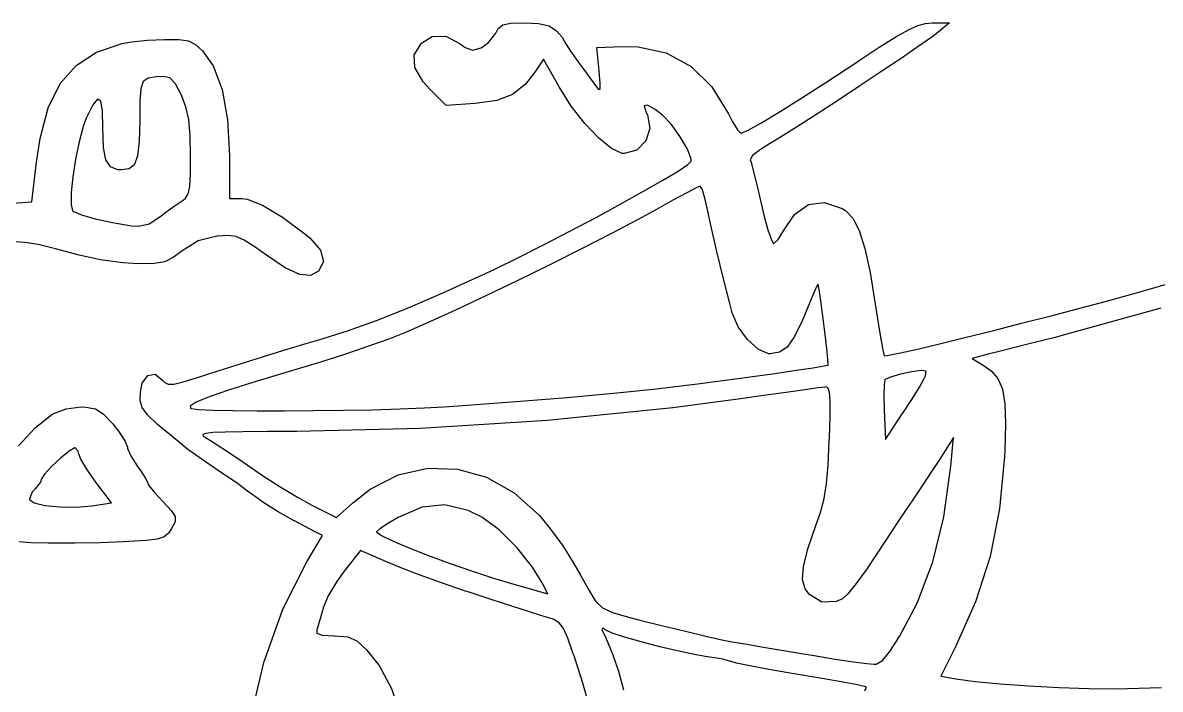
# Model space of a CAD drawing. Extents: x 90 to 106.1, y -100.2 to -89.5.
# Drawn here: x 92.388 to 94.708, y -94.494 to -93.135 of the extents above; entities that cross this region are included whole.
import ezdxf

# ---------------------------------------------------------------- set-up
doc = ezdxf.new("R2010")
doc.units = 0
doc.layers.add('BLACK', color=7, linetype='CONTINUOUS')

msp = doc.modelspace()

# ---------------------------------------------------------------- linework, layer by layer
at = {"layer": 'BLACK', "linetype": 'CONTINUOUS'}
for p, q in [((93.3672, -93.1391), (93.3834, -93.1357)), ((93.3834, -93.1357), (93.4113, -93.135)), ((93.4113, -93.135), (93.4399, -93.1362)), ((93.4399, -93.1362), (93.4616, -93.1413)), ((94.2138, -93.1405), (94.2294, -93.1362)), ((94.2294, -93.1362), (94.2438, -93.135)), ((94.2438, -93.135), (94.2779, -93.135)), ((94.2779, -93.135), (94.2544, -93.1547)), ((93.3384, -93.1755), (93.3531, -93.156)), ((93.3531, -93.156), (93.358, -93.1468)), ((93.358, -93.1468), (93.3672, -93.1391)), ((93.4616, -93.1413), (93.4767, -93.1517)), ((93.4767, -93.1517), (93.4881, -93.1643)), ((94.1691, -93.1637), (94.1945, -93.1492)), ((94.1945, -93.1492), (94.2138, -93.1405)), ((94.2544, -93.1547), (94.242, -93.1641)), ((92.5388, -93.1951), (92.5911, -93.1774)), ((92.5911, -93.1774), (92.6101, -93.1741)), ((92.6101, -93.1741), (92.6428, -93.1708)), ((92.6428, -93.1708), (92.6772, -93.1692)), ((92.6772, -93.1692), (92.7063, -93.1693)), ((92.7063, -93.1693), (92.7264, -93.1721)), ((92.7264, -93.1721), (92.7407, -93.1792)), ((92.7407, -93.1792), (92.7548, -93.1923)), ((93.1868, -93.2003), (93.2017, -93.1767)), ((93.2017, -93.1767), (93.2233, -93.163)), ((93.2233, -93.163), (93.251, -93.1625)), ((93.251, -93.1625), (93.2803, -93.1777)), ((93.2803, -93.1777), (93.2907, -93.1853)), ((93.3232, -93.1862), (93.3384, -93.1755)), ((93.4881, -93.1643), (93.4933, -93.173)), ((93.4933, -93.173), (93.4955, -93.1778)), ((93.4955, -93.1778), (93.5054, -93.1929)), ((93.5589, -93.1858), (93.6115, -93.1833)), ((93.6115, -93.1833), (93.6431, -93.1838)), ((93.6431, -93.1838), (93.7005, -93.1964)), ((94.1351, -93.1851), (94.1691, -93.1637)), ((94.2163, -93.1823), (94.1815, -93.2062)), ((94.242, -93.1641), (94.2163, -93.1823)), ((92.4969, -93.2219), (92.5388, -93.1951)), ((92.7548, -93.1923), (92.7763, -93.2228)), ((93.1878, -93.2263), (93.1868, -93.2003)), ((93.2907, -93.1853), (93.3063, -93.1908)), ((93.3063, -93.1908), (93.3232, -93.1862)), ((93.5054, -93.1929), (93.5204, -93.2138)), ((93.5638, -93.2333), (93.5589, -93.1858)), ((93.7005, -93.1964), (93.7511, -93.2239)), ((94.09, -93.2148), (94.1351, -93.1851)), ((94.1815, -93.2062), (94.1404, -93.234)), ((92.4644, -93.2592), (92.4969, -93.2219)), ((92.7763, -93.2228), (92.7948, -93.2714)), ((93.2047, -93.2553), (93.1878, -93.2263)), ((93.4505, -93.2093), (93.4323, -93.236)), ((93.4821, -93.2659), (93.4505, -93.2093)), ((93.5204, -93.2138), (93.5306, -93.2274)), ((93.5306, -93.2274), (93.5471, -93.2499)), ((93.7511, -93.2239), (93.7938, -93.2654)), ((94.028, -93.2558), (94.0869, -93.2169)), ((94.0869, -93.2169), (94.09, -93.2148)), ((92.6443, -93.2479), (92.6341, -93.2551)), ((92.6611, -93.2451), (92.6443, -93.2479)), ((92.6749, -93.2443), (92.6611, -93.2451)), ((92.6883, -93.2472), (92.6749, -93.2443)), ((92.6999, -93.2597), (92.6883, -93.2472)), ((93.4323, -93.236), (93.4133, -93.2604)), ((93.5471, -93.2499), (93.5581, -93.2654)), ((93.5661, -93.2591), (93.5638, -93.2333)), ((94.1404, -93.234), (94.0955, -93.2639)), ((92.4403, -93.3085), (92.4644, -93.2592)), ((92.6289, -93.2698), (92.6269, -93.2951)), ((92.6341, -93.2551), (92.6289, -93.2698)), ((92.712, -93.2829), (92.6999, -93.2597)), ((92.7948, -93.2714), (92.8061, -93.3331)), ((93.2185, -93.2704), (93.2047, -93.2553)), ((93.2519, -93.3039), (93.2185, -93.2704)), ((93.4133, -93.2604), (93.3873, -93.2815)), ((93.5068, -93.305), (93.4821, -93.2659)), ((93.5581, -93.2654), (93.5618, -93.2702)), ((93.5618, -93.2702), (93.5655, -93.2707)), ((93.5655, -93.2707), (93.5661, -93.2591)), ((93.7938, -93.2654), (93.8276, -93.3204)), ((93.9751, -93.2898), (94.028, -93.2558)), ((94.0955, -93.2639), (94.0497, -93.294)), ((92.541, -93.2908), (92.5313, -93.3025)), ((92.5473, -93.2947), (92.541, -93.2908)), ((92.5507, -93.3147), (92.5473, -93.2947)), ((92.6269, -93.2951), (92.6267, -93.3339)), ((92.7211, -93.3067), (92.712, -93.2829)), ((93.3109, -93.2997), (93.2519, -93.3039)), ((93.3548, -93.2937), (93.3109, -93.2997)), ((93.3873, -93.2815), (93.3548, -93.2937)), ((93.9297, -93.3182), (93.9751, -93.2898)), ((94.0497, -93.294), (94.0057, -93.3227)), ((92.4236, -93.3711), (92.4403, -93.3085)), ((92.5313, -93.3025), (92.5179, -93.3298)), ((92.5517, -93.3495), (92.5507, -93.3147)), ((92.7267, -93.3325), (92.7211, -93.3067)), ((93.5346, -93.3407), (93.5068, -93.305)), ((93.6621, -93.3028), (93.6555, -93.3047)), ((93.6555, -93.3047), (93.6597, -93.3178)), ((93.6597, -93.3178), (93.6621, -93.3228)), ((93.6782, -93.3119), (93.6621, -93.3028)), ((93.6621, -93.3228), (93.6669, -93.3507)), ((93.6931, -93.3235), (93.6782, -93.3119)), ((93.7111, -93.3426), (93.6931, -93.3235)), ((93.8276, -93.3204), (93.8351, -93.3354)), ((93.8933, -93.34), (93.9297, -93.3182)), ((94.0057, -93.3227), (93.9661, -93.3481)), ((92.5179, -93.3298), (92.5117, -93.3468)), ((92.6267, -93.3344), (92.6258, -93.3774)), ((92.6267, -93.3339), (92.6267, -93.3344)), ((92.7296, -93.3653), (92.7267, -93.3325)), ((92.8061, -93.3331), (92.81, -93.4066)), ((93.5629, -93.3705), (93.5346, -93.3407)), ((93.7291, -93.3676), (93.7111, -93.3426)), ((93.8351, -93.3354), (93.8458, -93.3531)), ((93.8674, -93.3542), (93.8933, -93.34)), ((92.5117, -93.3468), (92.5034, -93.3777)), ((92.553, -93.3891), (92.5517, -93.3495)), ((92.7304, -93.4049), (92.7296, -93.3653)), ((93.6669, -93.3507), (93.6589, -93.3761)), ((93.7437, -93.393), (93.7291, -93.3676)), ((93.8458, -93.3531), (93.8526, -93.36)), ((93.8526, -93.36), (93.8535, -93.3599)), ((93.8535, -93.3599), (93.8674, -93.3542)), ((93.9338, -93.3683), (93.9113, -93.3817)), ((93.9661, -93.3481), (93.9338, -93.3683)), ((92.4162, -93.4195), (92.4236, -93.3711)), ((92.5034, -93.3777), (92.4961, -93.4132)), ((92.5577, -93.4147), (92.553, -93.3891)), ((92.6258, -93.3774), (92.6226, -93.4065)), ((93.5892, -93.3916), (93.5629, -93.3705)), ((93.6107, -93.4013), (93.5892, -93.3916)), ((93.6589, -93.3761), (93.6407, -93.3945)), ((93.7513, -93.4133), (93.7437, -93.393)), ((93.9113, -93.3817), (93.8925, -93.3933)), ((92.4961, -93.4132), (92.4906, -93.4491)), ((92.5669, -93.429), (92.5577, -93.4147)), ((92.6226, -93.4065), (92.616, -93.424)), ((92.7302, -93.4435), (92.7304, -93.4049)), ((92.81, -93.4066), (92.81, -93.4933)), ((93.6145, -93.4017), (93.6107, -93.4013)), ((93.6407, -93.3945), (93.6145, -93.4017)), ((93.7517, -93.4171), (93.7513, -93.4133)), ((93.8766, -93.406), (93.8718, -93.4142)), ((93.8718, -93.4142), (93.8735, -93.4196)), ((93.8925, -93.3933), (93.8766, -93.406)), ((92.4065, -93.4999), (92.4162, -93.4195)), ((92.5819, -93.4346), (92.5669, -93.429)), ((92.5892, -93.435), (92.5819, -93.4346)), ((92.6052, -93.4327), (92.5892, -93.435)), ((92.616, -93.424), (92.6052, -93.4327)), ((93.6938, -93.4561), (93.7246, -93.4375)), ((93.7246, -93.4375), (93.7446, -93.4242)), ((93.7446, -93.4242), (93.7517, -93.4171)), ((93.8735, -93.4196), (93.8785, -93.4391)), ((93.8785, -93.4391), (93.8857, -93.4685)), ((92.4906, -93.4491), (92.4872, -93.4814)), ((92.7289, -93.4688), (92.7302, -93.4435)), ((93.6544, -93.4787), (93.6938, -93.4561)), ((92.4872, -93.4814), (92.4868, -93.5058)), ((92.7203, -93.4929), (92.7257, -93.4841)), ((92.7257, -93.4841), (92.7289, -93.4688)), ((93.6082, -93.5044), (93.6544, -93.4787)), ((93.7423, -93.4816), (93.7142, -93.4968)), ((93.7619, -93.4716), (93.7423, -93.4816)), ((93.7698, -93.4683), (93.7619, -93.4716)), ((93.7743, -93.4758), (93.7698, -93.4683)), ((93.7802, -93.4951), (93.7743, -93.4758)), ((93.8857, -93.4685), (93.894, -93.5037)), ((92.3588, -93.5034), (92.4065, -93.4999)), ((92.4868, -93.5058), (92.4899, -93.5183)), ((92.6775, -93.5234), (92.6993, -93.5074)), ((92.6993, -93.5074), (92.7154, -93.4966)), ((92.7154, -93.4966), (92.7203, -93.4929)), ((92.81, -93.4933), (92.8347, -93.4933)), ((92.8347, -93.4933), (92.8458, -93.4946)), ((92.8458, -93.4946), (92.8775, -93.5068)), ((92.8775, -93.5068), (92.918, -93.5313)), ((93.5574, -93.5319), (93.6082, -93.5044)), ((93.7142, -93.4968), (93.6808, -93.5155)), ((93.785, -93.5162), (93.7802, -93.4951)), ((93.894, -93.5037), (93.8997, -93.5272)), ((93.9622, -93.526), (93.9904, -93.5058)), ((93.9904, -93.5058), (94.0227, -93.5018)), ((94.0227, -93.5018), (94.0593, -93.5138)), ((92.4899, -93.5183), (92.4916, -93.5196)), ((92.4916, -93.5196), (92.5081, -93.5267)), ((92.5081, -93.5267), (92.5361, -93.5346)), ((92.6459, -93.5449), (92.6696, -93.5294)), ((92.6696, -93.5294), (92.6775, -93.5234)), ((92.918, -93.5313), (92.9664, -93.5676)), ((93.5041, -93.5601), (93.5574, -93.5319)), ((93.6808, -93.5155), (93.6418, -93.5369)), ((93.793, -93.5536), (93.785, -93.5162)), ((93.8997, -93.5272), (93.9079, -93.557)), ((93.9394, -93.5596), (93.9622, -93.526)), ((94.0593, -93.5138), (94.0659, -93.5178)), ((94.0659, -93.5178), (94.0809, -93.5337)), ((92.5361, -93.5346), (92.5715, -93.5424)), ((92.5715, -93.5424), (92.6101, -93.5489)), ((92.6101, -93.5489), (92.6249, -93.5499)), ((92.6249, -93.5499), (92.6459, -93.5449)), ((93.6418, -93.5369), (93.589, -93.5647)), ((93.804, -93.6015), (93.793, -93.5536)), ((94.0809, -93.5337), (94.0939, -93.5589)), ((92.7838, -93.5703), (92.7462, -93.5795)), ((92.7858, -93.5701), (92.7838, -93.5703)), ((92.8065, -93.5689), (92.7858, -93.5701)), ((92.8231, -93.571), (92.8065, -93.5689)), ((92.8401, -93.5783), (92.8231, -93.571)), ((92.8623, -93.5926), (92.8401, -93.5783)), ((92.9664, -93.5676), (92.9734, -93.5736)), ((92.9734, -93.5736), (92.9955, -93.599)), ((93.4502, -93.5879), (93.5041, -93.5601)), ((93.589, -93.5647), (93.5289, -93.5954)), ((93.9079, -93.557), (93.9149, -93.5774)), ((93.9149, -93.5774), (93.9195, -93.585)), ((93.9202, -93.5849), (93.9288, -93.5767)), ((93.9288, -93.5767), (93.9394, -93.5596)), ((94.0939, -93.5589), (94.1054, -93.5952)), ((92.3927, -93.5828), (92.3718, -93.582)), ((92.4194, -93.5874), (92.3927, -93.5828)), ((92.4553, -93.596), (92.4194, -93.5874)), ((92.5036, -93.6089), (92.4553, -93.596)), ((92.7131, -93.6004), (92.6952, -93.6139)), ((92.7462, -93.5795), (92.7131, -93.6004)), ((92.8851, -93.6089), (92.8623, -93.5926)), ((92.9955, -93.599), (93.0016, -93.6219)), ((93.398, -93.6142), (93.4502, -93.5879)), ((93.5289, -93.5954), (93.4643, -93.6277)), ((93.8168, -93.6546), (93.804, -93.6015)), ((93.9195, -93.585), (93.9202, -93.5849)), ((94.1054, -93.5952), (94.1162, -93.6446)), ((92.5468, -93.6185), (92.5036, -93.6089)), ((92.5924, -93.6248), (92.5468, -93.6185)), ((92.6246, -93.6267), (92.5924, -93.6248)), ((92.6779, -93.6222), (92.6564, -93.6259)), ((92.6952, -93.6139), (92.6779, -93.6222)), ((92.9237, -93.6347), (92.8851, -93.6089)), ((93.0016, -93.6219), (92.9917, -93.6417)), ((93.3493, -93.6379), (93.398, -93.6142)), ((92.6564, -93.6259), (92.6246, -93.6267)), ((92.9531, -93.6484), (92.9237, -93.6347)), ((92.9916, -93.6418), (92.9752, -93.6505)), ((92.9917, -93.6417), (92.9916, -93.6418)), ((93.3255, -93.6491), (93.3493, -93.6379)), ((93.4643, -93.6277), (93.3978, -93.6603)), ((94.1162, -93.6446), (94.1269, -93.7088)), ((92.9752, -93.6505), (92.9531, -93.6484)), ((93.2435, -93.6863), (93.3255, -93.6491)), ((93.3978, -93.6603), (93.3323, -93.6918)), ((93.8301, -93.7073), (93.8168, -93.6546)), ((94.01, -93.6685), (94.0051, -93.6779)), ((94.0104, -93.6683), (94.01, -93.6685)), ((94.0128, -93.6829), (94.0104, -93.6683)), ((94.6881, -93.6778), (94.7183, -93.6687)), ((93.1727, -93.7168), (93.2435, -93.6863)), ((93.3323, -93.6918), (93.2705, -93.7209)), ((94.0051, -93.6779), (93.996, -93.6984)), ((94.0163, -93.7077), (94.0128, -93.6829)), ((94.5987, -93.7025), (94.6475, -93.6892)), ((94.6475, -93.6892), (94.6881, -93.6778)), ((93.1096, -93.742), (93.1727, -93.7168)), ((93.8351, -93.7267), (93.8301, -93.7073)), ((93.996, -93.6984), (93.9844, -93.7267)), ((94.0203, -93.7383), (94.0163, -93.7077)), ((94.1269, -93.7088), (94.1275, -93.7127)), ((94.1275, -93.7127), (94.1335, -93.7515)), ((94.4854, -93.7324), (94.544, -93.7171)), ((94.7095, -93.7168), (94.51, -93.7724)), ((94.544, -93.7171), (94.5987, -93.7025)), ((93.2705, -93.7209), (93.2152, -93.7462)), ((93.8472, -93.7548), (93.8351, -93.7267)), ((93.9844, -93.7267), (93.9784, -93.7412)), ((94.0244, -93.7704), (94.0203, -93.7383)), ((94.4253, -93.7479), (94.4854, -93.7324)), ((92.9924, -93.7816), (93.0506, -93.7631)), ((93.0506, -93.7631), (93.1096, -93.742)), ((93.2152, -93.7462), (93.1691, -93.7664)), ((93.8663, -93.7809), (93.8472, -93.7548)), ((93.9784, -93.7412), (93.9623, -93.7751)), ((94.1335, -93.7515), (94.1388, -93.7835)), ((94.3092, -93.7771), (94.3658, -93.763)), ((94.3658, -93.763), (94.4253, -93.7479)), ((92.9683, -93.7886), (92.9924, -93.7816)), ((93.135, -93.7801), (93.0955, -93.7941)), ((93.1691, -93.7664), (93.135, -93.7801)), ((93.8883, -93.8007), (93.8663, -93.7809)), ((93.9623, -93.7751), (93.9473, -93.7962)), ((94.0278, -93.7997), (94.0244, -93.7704)), ((94.1388, -93.7835), (94.1428, -93.8055)), ((94.2575, -93.7898), (94.3092, -93.7771)), ((94.4937, -93.7765), (94.4488, -93.7877)), ((94.51, -93.7724), (94.4937, -93.7765)), ((92.8774, -93.816), (92.9273, -93.8007)), ((92.9273, -93.8007), (92.9683, -93.7886)), ((93.0462, -93.8106), (92.9933, -93.8275)), ((93.0955, -93.7941), (93.0462, -93.8106)), ((93.9093, -93.8098), (93.8883, -93.8007)), ((93.9121, -93.81), (93.9093, -93.8098)), ((93.9313, -93.807), (93.9121, -93.81)), ((93.9473, -93.7962), (93.9313, -93.807)), ((94.0302, -93.8219), (94.0278, -93.7997)), ((94.1428, -93.8055), (94.1449, -93.8141)), ((94.1546, -93.8131), (94.178, -93.8083)), ((94.178, -93.8083), (94.2131, -93.8004)), ((94.2131, -93.8004), (94.2575, -93.7898)), ((94.3765, -93.806), (94.3568, -93.8111)), ((94.4085, -93.7979), (94.3765, -93.806)), ((94.4488, -93.7877), (94.4085, -93.7979)), ((92.7867, -93.845), (92.8255, -93.8324)), ((92.8255, -93.8324), (92.8774, -93.816)), ((92.9933, -93.8275), (92.9433, -93.8426)), ((94.0225, -93.8348), (94.031, -93.8331)), ((94.031, -93.8327), (94.0302, -93.8219)), ((94.031, -93.8331), (94.031, -93.8327)), ((94.1449, -93.8141), (94.145, -93.8142)), ((94.145, -93.8142), (94.1546, -93.8131)), ((94.3568, -93.8111), (94.3243, -93.8196)), ((94.3243, -93.8196), (94.3491, -93.8346)), ((92.632, -93.87), (92.6431, -93.8543)), ((92.6431, -93.8543), (92.658, -93.8519)), ((92.658, -93.8519), (92.6736, -93.8643)), ((92.7445, -93.8586), (92.7867, -93.845)), ((92.9385, -93.8441), (92.8663, -93.8658)), ((92.9433, -93.8426), (92.9385, -93.8441)), ((93.8714, -93.8571), (93.922, -93.8499)), ((93.922, -93.8499), (93.9657, -93.8436)), ((93.9657, -93.8436), (94, -93.8385)), ((94, -93.8385), (94.0225, -93.8348)), ((94.1781, -93.8517), (94.1576, -93.8574)), ((94.2016, -93.8467), (94.1781, -93.8517)), ((94.2207, -93.8442), (94.2016, -93.8467)), ((94.2306, -93.8457), (94.2207, -93.8442)), ((94.226, -93.8621), (94.2294, -93.8549)), ((94.2294, -93.8549), (94.2306, -93.8457)), ((94.3491, -93.8346), (94.363, -93.8445)), ((94.363, -93.8445), (94.3771, -93.8606)), ((92.6282, -93.8881), (92.632, -93.87)), ((92.6736, -93.8643), (92.6777, -93.8689)), ((92.6777, -93.8689), (92.6847, -93.872)), ((92.6847, -93.872), (92.6963, -93.8717)), ((92.6963, -93.8717), (92.7153, -93.8674)), ((92.7153, -93.8674), (92.7445, -93.8586)), ((92.8663, -93.8658), (92.8097, -93.8837)), ((93.6804, -93.8813), (93.764, -93.8714)), ((93.764, -93.8714), (93.8466, -93.8605)), ((93.8466, -93.8605), (93.8714, -93.8571)), ((94.0106, -93.8797), (93.9831, -93.8835)), ((94.0248, -93.8778), (94.0106, -93.8797)), ((94.0258, -93.8777), (94.0248, -93.8778)), ((94.0305, -93.8799), (94.0258, -93.8777)), ((94.0334, -93.8891), (94.0305, -93.8799)), ((94.1449, -93.8733), (94.1444, -93.8958)), ((94.1465, -93.8624), (94.1449, -93.8733)), ((94.1467, -93.8622), (94.1465, -93.8624)), ((94.1576, -93.8574), (94.1467, -93.8622)), ((94.2013, -93.903), (94.2167, -93.8782)), ((94.2167, -93.8782), (94.226, -93.8621)), ((94.3771, -93.8606), (94.3863, -93.8823)), ((92.6278, -93.9057), (92.6282, -93.8881)), ((92.7683, -93.8981), (92.7417, -93.909)), ((92.8097, -93.8837), (92.7683, -93.8981)), ((93.3936, -93.9076), (93.4982, -93.8991)), ((93.4982, -93.8991), (93.5928, -93.8904)), ((93.5928, -93.8904), (93.6804, -93.8813)), ((93.8475, -93.9026), (93.7137, -93.9202)), ((93.8988, -93.8953), (93.8475, -93.9026)), ((93.9449, -93.8888), (93.8988, -93.8953)), ((93.9831, -93.8835), (93.9449, -93.8888)), ((94.0339, -93.8958), (94.0334, -93.8891)), ((94.0348, -93.9075), (94.0339, -93.8958)), ((94.1444, -93.8958), (94.145, -93.9256)), ((94.183, -93.9312), (94.2013, -93.903)), ((94.3863, -93.8823), (94.3912, -93.9124)), ((92.4498, -93.9326), (92.4771, -93.9225)), ((92.4771, -93.9225), (92.5073, -93.9184)), ((92.5073, -93.9184), (92.5171, -93.9186)), ((92.5171, -93.9186), (92.5363, -93.922)), ((92.5363, -93.922), (92.5524, -93.9324)), ((92.631, -93.9167), (92.6278, -93.9057)), ((92.6319, -93.9196), (92.631, -93.9167)), ((92.6428, -93.9343), (92.6319, -93.9196)), ((92.7417, -93.909), (92.7294, -93.9167)), ((92.7294, -93.9167), (92.7308, -93.9213)), ((92.7308, -93.9213), (92.7316, -93.9216)), ((92.7316, -93.9216), (92.747, -93.9235)), ((92.747, -93.9235), (92.7762, -93.9249)), ((92.7762, -93.9249), (92.8168, -93.9258)), ((92.8168, -93.9258), (92.8662, -93.9263)), ((92.8662, -93.9263), (92.9219, -93.9264)), ((92.9219, -93.9264), (92.9814, -93.926)), ((92.9814, -93.926), (93.0421, -93.9252)), ((93.0421, -93.9252), (93.1016, -93.924)), ((93.1016, -93.924), (93.1574, -93.9224)), ((93.1574, -93.9224), (93.2068, -93.9205)), ((93.2068, -93.9205), (93.2475, -93.9182)), ((93.2475, -93.9182), (93.276, -93.9162)), ((93.276, -93.9162), (93.3936, -93.9076)), ((93.7137, -93.9202), (93.4575, -93.946)), ((94.0347, -93.9377), (94.0348, -93.9075)), ((94.145, -93.9256), (94.1475, -93.9848)), ((94.3912, -93.9124), (94.3926, -93.9535)), ((92.4143, -93.9604), (92.4475, -93.934)), ((92.4475, -93.934), (92.4498, -93.9326)), ((92.5524, -93.9324), (92.5718, -93.9532)), ((92.6633, -93.9539), (92.6428, -93.9343)), ((93.4575, -93.946), (93.1997, -93.9622)), ((94.0333, -93.9819), (94.0347, -93.9377)), ((94.1475, -93.9848), (94.1819, -93.9328)), ((94.1819, -93.9328), (94.183, -93.9312)), ((92.3793, -93.9978), (92.4143, -93.9604)), ((92.5718, -93.9532), (92.5834, -93.9676)), ((92.5834, -93.9676), (92.5965, -93.9874)), ((92.6718, -93.9615), (92.6633, -93.9539)), ((92.6879, -93.9747), (92.6718, -93.9615)), ((92.7616, -93.9724), (92.7556, -93.9747)), ((92.7761, -93.9708), (92.7616, -93.9724)), ((92.8008, -93.9697), (92.7761, -93.9708)), ((92.8373, -93.969), (92.8008, -93.9697)), ((92.8873, -93.9686), (92.8373, -93.969)), ((92.9475, -93.9683), (92.8873, -93.9686)), ((93.1997, -93.9622), (92.9475, -93.9683)), ((94.3926, -93.9535), (94.3909, -94.0085)), ((92.5965, -93.9874), (92.6017, -94.0003)), ((92.7252, -94.0054), (92.6879, -93.9747)), ((92.7556, -93.9747), (92.7564, -93.9777)), ((92.7564, -93.9777), (92.7623, -93.9816)), ((92.7623, -93.9816), (92.7714, -93.9869)), ((92.7714, -93.9869), (92.7943, -94.0016)), ((94.0307, -94.0369), (94.0331, -93.9871)), ((94.0331, -93.9871), (94.0333, -93.9819)), ((94.2862, -93.9808), (94.2569, -94.0267)), ((94.2808, -94.0392), (94.2862, -93.9808)), ((92.4828, -94.0086), (92.4654, -94.0226)), ((92.4948, -94.0021), (92.4828, -94.0086)), ((92.4954, -94.002), (92.4948, -94.0021)), ((92.5011, -94.0083), (92.4954, -94.002)), ((92.5017, -94.0127), (92.5011, -94.0083)), ((92.5064, -94.0246), (92.5017, -94.0127)), ((92.6017, -94.0003), (92.6021, -94.0033)), ((92.6021, -94.0033), (92.6093, -94.0197)), ((92.7875, -94.0488), (92.7252, -94.0054)), ((92.7943, -94.0016), (92.8241, -94.0215)), ((94.3909, -94.0085), (94.3904, -94.0195)), ((92.447, -94.0396), (92.4325, -94.0552)), ((92.4654, -94.0226), (92.447, -94.0396)), ((92.5187, -94.045), (92.5064, -94.0246)), ((92.6093, -94.0197), (92.6225, -94.0399)), ((92.6225, -94.0399), (92.6271, -94.0461)), ((92.8241, -94.0215), (92.8566, -94.0439)), ((94.0273, -94.0747), (94.0307, -94.0369)), ((94.2569, -94.0267), (94.2432, -94.0477)), ((94.2668, -94.1425), (94.2808, -94.0392)), ((94.3904, -94.0195), (94.3802, -94.1262)), ((92.4267, -94.0652), (92.4247, -94.0719)), ((92.4325, -94.0552), (92.4267, -94.0652)), ((92.5355, -94.0689), (92.5187, -94.045)), ((92.6271, -94.0461), (92.6387, -94.0635)), ((92.6387, -94.0635), (92.6433, -94.0737)), ((92.8115, -94.0642), (92.7875, -94.0488)), ((92.826, -94.0743), (92.8115, -94.0642)), ((92.8566, -94.0439), (92.8733, -94.0553)), ((92.8733, -94.0553), (92.9115, -94.0801)), ((93.0966, -94.0864), (93.154, -94.0572)), ((93.154, -94.0572), (93.2141, -94.0435)), ((93.2141, -94.0435), (93.2748, -94.045)), ((93.2748, -94.045), (93.3343, -94.0617)), ((93.3343, -94.0617), (93.3906, -94.0934)), ((94.2432, -94.0477), (94.2211, -94.0814)), ((92.4142, -94.085), (92.4075, -94.0922)), ((92.4247, -94.0719), (92.4142, -94.085)), ((92.5693, -94.1142), (92.5355, -94.0689)), ((92.6433, -94.0737), (92.6457, -94.0786)), ((92.6457, -94.0786), (92.6569, -94.093)), ((92.8468, -94.09), (92.826, -94.0743)), ((92.9115, -94.0801), (92.9483, -94.1026)), ((93.0615, -94.1138), (93.0966, -94.0864)), ((94.0223, -94.1054), (94.0273, -94.0747)), ((94.2211, -94.0814), (94.2018, -94.11)), ((92.4075, -94.0922), (92.4017, -94.1059)), ((92.4017, -94.1059), (92.4019, -94.1072)), ((92.4019, -94.1072), (92.4118, -94.1141)), ((92.6569, -94.093), (92.6743, -94.1119)), ((92.6743, -94.1119), (92.6912, -94.1297)), ((92.8551, -94.0966), (92.8468, -94.09)), ((92.8781, -94.1127), (92.8551, -94.0966)), ((92.9483, -94.1026), (92.9778, -94.1189)), ((93.3906, -94.0934), (93.4419, -94.14)), ((94.0149, -94.1337), (94.0223, -94.1054)), ((94.2018, -94.11), (94.1927, -94.1235)), ((92.4118, -94.1141), (92.4336, -94.1192)), ((92.4336, -94.1192), (92.4632, -94.1222)), ((92.4632, -94.1222), (92.4964, -94.1226)), ((92.4964, -94.1226), (92.5292, -94.1199)), ((92.5292, -94.1199), (92.5693, -94.1142)), ((92.6912, -94.1297), (92.6994, -94.1421)), ((92.9093, -94.1321), (92.8781, -94.1127)), ((92.9421, -94.1505), (92.9093, -94.1321)), ((92.9778, -94.1189), (93.0279, -94.1442)), ((93.0279, -94.1442), (93.0615, -94.1138)), ((93.2023, -94.1228), (93.1538, -94.1436)), ((93.2491, -94.1182), (93.2023, -94.1228)), ((93.2963, -94.1297), (93.2491, -94.1182)), ((93.3245, -94.1435), (93.2963, -94.1297)), ((94.0059, -94.16), (94.0149, -94.1337)), ((94.1927, -94.1235), (94.173, -94.153)), ((94.3802, -94.1262), (94.3609, -94.2234)), ((92.699, -94.1526), (92.6915, -94.1664)), ((92.6994, -94.1421), (92.699, -94.1526)), ((92.9426, -94.1507), (92.9421, -94.1505)), ((92.9849, -94.173), (92.9426, -94.1507)), ((93.1339, -94.1555), (93.1166, -94.1669)), ((93.1538, -94.1436), (93.1339, -94.1555)), ((93.3595, -94.1692), (93.3245, -94.1435)), ((93.4419, -94.14), (93.4627, -94.1652)), ((94.173, -94.153), (94.1497, -94.1883)), ((94.2443, -94.2344), (94.2668, -94.1425)), ((92.6853, -94.1756), (92.6764, -94.1833)), ((92.6915, -94.1664), (92.6853, -94.1756)), ((92.9675, -94.2343), (92.9998, -94.1808)), ((92.9998, -94.1808), (92.9849, -94.173)), ((93.1166, -94.1669), (93.11, -94.173)), ((93.11, -94.173), (93.1102, -94.1736)), ((93.1102, -94.1736), (93.1198, -94.1805)), ((93.1198, -94.1805), (93.1421, -94.1913)), ((93.3957, -94.2048), (93.3595, -94.1692)), ((93.4627, -94.1652), (93.4894, -94.2016)), ((93.9895, -94.2081), (94.0059, -94.16)), ((92.4047, -94.1952), (92.3811, -94.1934)), ((92.4405, -94.196), (92.4047, -94.1952)), ((92.4478, -94.1961), (92.4405, -94.196)), ((92.4948, -94.1961), (92.4478, -94.1961)), ((92.5463, -94.1952), (92.4948, -94.1961)), ((92.593, -94.1936), (92.5463, -94.1952)), ((92.6043, -94.1931), (92.593, -94.1936)), ((92.6398, -94.1909), (92.6043, -94.1931)), ((92.6625, -94.188), (92.6398, -94.1909)), ((92.6764, -94.1833), (92.6625, -94.188)), ((93.1421, -94.1913), (93.1744, -94.205)), ((93.1744, -94.205), (93.2139, -94.2205)), ((93.4279, -94.2449), (93.3957, -94.2048)), ((93.4894, -94.2016), (93.5108, -94.2353)), ((94.1497, -94.1883), (94.1261, -94.2244)), ((93.0773, -94.211), (93.0437, -94.2532)), ((93.13, -94.2346), (93.0773, -94.211)), ((93.2139, -94.2205), (93.2579, -94.2368)), ((93.9805, -94.244), (93.9895, -94.2081)), ((94.1261, -94.2244), (94.109, -94.2499)), ((94.3609, -94.2234), (94.3314, -94.3156)), ((92.9184, -94.3306), (92.9675, -94.2343)), ((93.1578, -94.2461), (93.13, -94.2346)), ((93.1967, -94.2608), (93.1578, -94.2461)), ((93.2579, -94.2368), (93.3037, -94.2528)), ((93.4476, -94.2769), (93.4279, -94.2449)), ((93.5108, -94.2353), (93.5256, -94.2612)), ((93.9787, -94.2702), (93.9805, -94.244)), ((94.109, -94.2499), (94.0882, -94.2785)), ((94.2122, -94.3183), (94.2443, -94.2344)), ((93.0286, -94.2743), (93.0114, -94.3037)), ((93.0437, -94.2532), (93.0286, -94.2743)), ((93.2421, -94.2771), (93.1967, -94.2608)), ((93.3037, -94.2528), (93.3485, -94.2675)), ((93.3485, -94.2675), (93.3896, -94.2798)), ((93.5256, -94.2612), (93.5415, -94.289)), ((93.9839, -94.2894), (93.9787, -94.2702)), ((93.289, -94.2932), (93.2421, -94.2771)), ((93.2984, -94.2963), (93.289, -94.2932)), ((93.3432, -94.3109), (93.2984, -94.2963)), ((93.3896, -94.2798), (93.4593, -94.2994)), ((93.4593, -94.2994), (93.4476, -94.2769)), ((93.5415, -94.289), (93.5529, -94.3088)), ((93.9925, -94.3009), (93.9839, -94.2894)), ((94.0882, -94.2785), (94.0711, -94.2996)), ((93.0114, -94.3037), (93.0012, -94.3282)), ((93.3856, -94.3246), (93.3432, -94.3109)), ((93.5529, -94.3088), (93.5572, -94.3155)), ((93.5572, -94.3155), (93.5703, -94.3278)), ((94.0181, -94.3162), (93.9925, -94.3009)), ((94.0469, -94.3155), (94.0181, -94.3162)), ((94.0603, -94.3099), (94.0469, -94.3155)), ((94.0711, -94.2996), (94.0603, -94.3099)), ((94.1763, -94.3866), (94.2122, -94.3183)), ((94.3314, -94.3156), (94.2904, -94.4076)), ((92.8796, -94.4395), (92.9184, -94.3306)), ((92.9996, -94.3342), (92.9929, -94.3575)), ((93.0012, -94.3282), (92.9996, -94.3342)), ((93.4216, -94.3361), (93.3856, -94.3246)), ((93.447, -94.3441), (93.4216, -94.3361)), ((93.4517, -94.3455), (93.447, -94.3441)), ((93.5703, -94.3278), (93.5909, -94.3376)), ((93.5909, -94.3376), (93.6237, -94.3473)), ((92.9929, -94.3575), (92.9878, -94.373)), ((93.4698, -94.3515), (93.4517, -94.3455)), ((93.4821, -94.3584), (93.4698, -94.3515)), ((93.4912, -94.3701), (93.4821, -94.3584)), ((93.6237, -94.3473), (93.6465, -94.3531)), ((93.6465, -94.3531), (93.6934, -94.3648)), ((93.6934, -94.3648), (93.7395, -94.3759)), ((92.9878, -94.373), (92.9881, -94.3799)), ((92.9881, -94.3799), (92.9986, -94.3839)), ((92.9986, -94.3839), (93.0227, -94.385)), ((93.0227, -94.385), (93.025, -94.385)), ((93.025, -94.385), (93.051, -94.3871)), ((93.051, -94.3871), (93.0697, -94.3956)), ((93.5, -94.3899), (93.4912, -94.3701)), ((93.511, -94.4216), (93.5, -94.3899)), ((93.5712, -94.3697), (93.5695, -94.3725)), ((93.5695, -94.3725), (93.5772, -94.3894)), ((93.5774, -94.3737), (93.5712, -94.3697)), ((93.5772, -94.3894), (93.5918, -94.4241)), ((93.5903, -94.3796), (93.5774, -94.3737)), ((93.6156, -94.3879), (93.5903, -94.3796)), ((93.6492, -94.3974), (93.6156, -94.3879)), ((93.7395, -94.3759), (93.781, -94.3857)), ((93.781, -94.3857), (93.8142, -94.3931)), ((94.1567, -94.4174), (94.1763, -94.3866)), ((93.0697, -94.3956), (93.0896, -94.414)), ((93.6873, -94.4073), (93.6492, -94.3974)), ((93.7259, -94.4165), (93.6873, -94.4073)), ((93.8142, -94.3931), (93.835, -94.3973)), ((93.835, -94.3973), (93.84, -94.3981)), ((93.84, -94.3981), (93.8616, -94.4018)), ((93.8616, -94.4018), (93.8946, -94.4074)), ((93.8946, -94.4074), (93.9355, -94.4143)), ((94.2904, -94.4076), (94.2602, -94.4676)), ((93.0896, -94.414), (93.1152, -94.446)), ((93.5126, -94.4262), (93.511, -94.4216)), ((93.5307, -94.482), (93.5126, -94.4262)), ((93.5918, -94.4241), (93.6033, -94.4574)), ((93.7609, -94.424), (93.7259, -94.4165)), ((93.7885, -94.4287), (93.7609, -94.424)), ((93.7941, -94.4294), (93.7885, -94.4287)), ((93.8165, -94.4328), (93.7941, -94.4294)), ((93.8317, -94.4372), (93.8165, -94.4328)), ((93.9355, -94.4143), (93.9808, -94.422)), ((93.9808, -94.422), (94.0019, -94.4255)), ((94.0019, -94.4255), (94.0452, -94.4325)), ((94.0452, -94.4325), (94.0823, -94.4381)), ((94.1289, -94.4427), (94.1416, -94.4353)), ((94.1416, -94.4353), (94.1567, -94.4174)), ((92.8514, -94.5607), (92.8796, -94.4395)), ((93.1152, -94.446), (93.1404, -94.4929)), ((93.6033, -94.4574), (93.6135, -94.4951)), ((93.8327, -94.4378), (93.8317, -94.4372)), ((93.8435, -94.4409), (93.8327, -94.4378)), ((93.8678, -94.446), (93.8435, -94.4409)), ((93.9026, -94.4525), (93.8678, -94.446)), ((93.9448, -94.4599), (93.9026, -94.4525)), ((93.9736, -94.4647), (93.9448, -94.4599)), ((94.0823, -94.4381), (94.1098, -94.4418)), ((94.1098, -94.4418), (94.1242, -94.4432)), ((94.1242, -94.4432), (94.1289, -94.4427)), ((93.5448, -94.5318), (93.5307, -94.482)), ((94.0185, -94.4722), (93.9736, -94.4647)), ((94.0572, -94.4791), (94.0185, -94.4722)), ((94.0871, -94.4846), (94.0572, -94.4791)), ((94.2602, -94.4676), (94.2872, -94.4723)), ((94.2872, -94.4723), (94.2912, -94.473)), ((94.2912, -94.473), (94.3303, -94.478)), ((94.3303, -94.478), (94.3813, -94.4828)), ((94.3813, -94.4828), (94.4398, -94.4869)), ((93.1404, -94.4929), (93.1595, -94.5505)), ((94.1051, -94.4884), (94.0871, -94.4846)), ((94.1092, -94.4897), (94.1051, -94.4884)), ((94.1056, -94.497), (94.1092, -94.4897)), ((94.4398, -94.4869), (94.5017, -94.4902)), ((94.5017, -94.4902), (94.5626, -94.4924)), ((94.5626, -94.4924), (94.6183, -94.4932)), ((94.6183, -94.4932), (94.7108, -94.4907))]:
    msp.add_line(p, q, dxfattribs=at)

doc.saveas('drawing.dxf')
